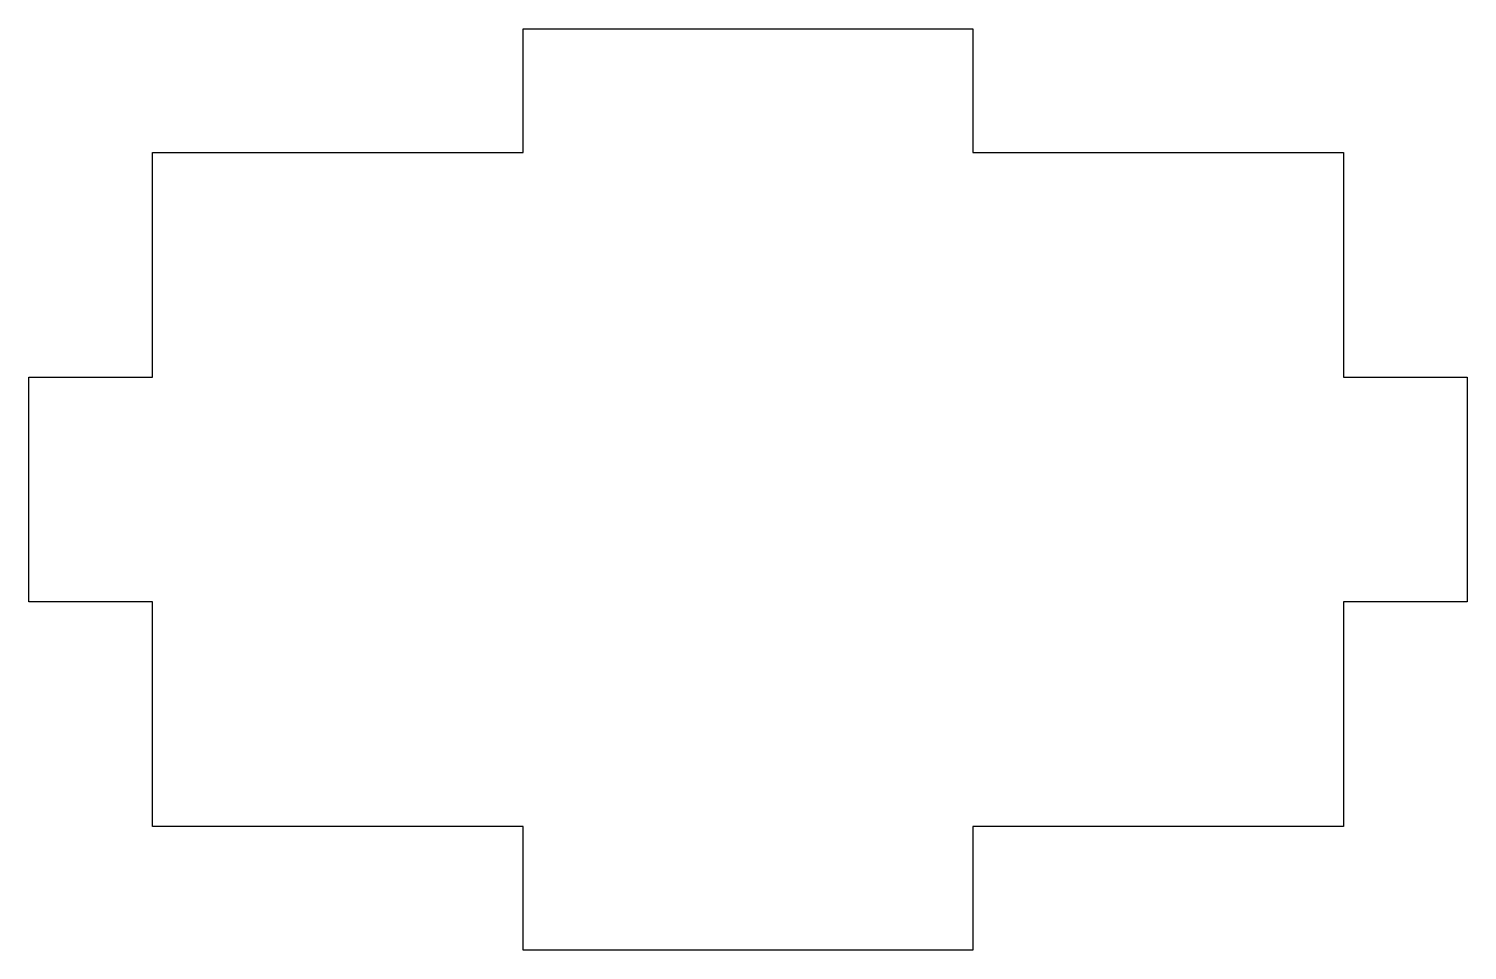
# Model space of a CAD drawing. Header units: millimetres. Extents: x -32 to 32, y 2 to 43.
import ezdxf

# ---------------------------------------------------------------- set-up
doc = ezdxf.new("R2010")
doc.units = ezdxf.units.MM
doc.layers.get('0').update_dxf_attribs({"linetype": 'CONTINUOUS'})

msp = doc.modelspace()

# ---------------------------------------------------------------- linework, layer by layer
msp.add_lwpolyline([(-10, 7.5), (-26.5, 7.5), (-26.5, 17.5), (-32, 17.5), (-32, 27.5), (-26.5, 27.5), (-26.5, 37.5), (-10, 37.5), (-10, 43), (10, 43), (10, 37.5), (26.5, 37.5), (26.5, 27.5), (32, 27.5), (32, 17.5), (26.5, 17.5), (26.5, 7.5), (10, 7.5), (10, 2), (-10, 2)], close=True)

doc.saveas('drawing.dxf')
